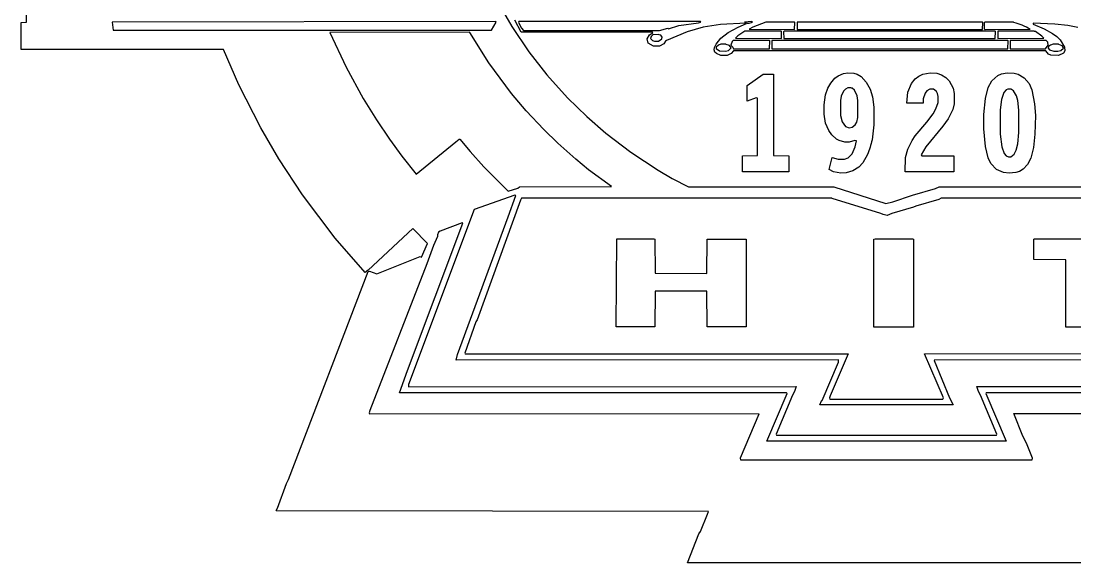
# Model space of a CAD drawing. Extents: x -73 to 20, y -113 to 55.
# Drawn here: x -73.2 to -17.6, y -112.7 to -84.1 of the extents above; entities that cross this region are included whole.
import ezdxf

# ---------------------------------------------------------------- set-up
doc = ezdxf.new("R2010")
doc.units = 0
doc.layers.add('layer1', color=2, linetype='Continuous')

msp = doc.modelspace()

# ---------------------------------------------------------------- linework, layer by layer
for points in [[(-48.104951, -83.066394), (-47.343663, -84.36264), (-46.438349, -85.700037), (-45.491884, -86.913981), (-44.401391, -88.127926), (-43.3932, -89.115541), (-42.385009, -90.000281), (-41.068188, -91.008472), (-39.627915, -91.954937), (-38.887203, -92.387019), (-38.023039, -92.839676), (-30.348441, -92.839676), (-27.611922, -93.70384), (-27.241566, -93.621539), (-26.192224, -93.271758), (-24.97828, -92.921977), (-24.793102, -92.839676), (-16.892175, -92.839676)], [(-17.468284, -84.424366), (-18.003243, -84.32149), (-18.682229, -84.239188), (-19.834447, -84.198038), (-19.834447, -84.239188), (-19.237763, -84.486092), (-18.805681, -84.732996), (-18.579352, -84.897599), (-18.394174, -85.082777), (-18.167846, -85.453133), (-18.14727, -85.658886), (-18.229572, -85.782338), (-18.497051, -85.90579), (-18.887982, -85.885215), (-19.011434, -85.823489), (-19.155461, -85.658886), (-35.636301, -85.658886), (-35.759753, -85.802913), (-35.986081, -85.90579), (-36.315287, -85.90579), (-36.541615, -85.802913), (-36.623916, -85.720612), (-36.665067, -85.59716), (-36.644492, -85.473708), (-36.56219, -85.309105), (-36.315287, -84.9799), (-35.924355, -84.691845), (-35.389397, -84.403791), (-34.957315, -84.218613), (-34.97789, -84.198038), (-36.335862, -84.259764), (-37.241176, -84.403791), (-38.084765, -84.650695), (-39.175257, -85.103352), (-39.236983, -85.144503), (-39.319285, -85.28853), (-39.545613, -85.411982), (-39.874819, -85.411982), (-40.142298, -85.247379), (-40.204024, -85.021051), (-40.080572, -84.815297), (-39.895394, -84.712421), (-39.915969, -84.67127), (-46.849855, -84.67127), (-47.179061, -84.033435)], [(-4.855607, -101.975123), (-25.01943, -101.954547), (-25.060581, -101.995698), (-24.237568, -103.97093), (-24.05239, -104.341285), (-31.089153, -104.341285), (-31.006851, -104.135532), (-30.965701, -104.114957), (-30.101537, -102.077999), (-30.101537, -101.954547), (-50.285935, -101.975123), (-50.203634, -101.687068), (-47.528841, -94.423976), (-47.13791, -93.292333), (-47.13791, -93.292333), (-47.179061, -93.271758), (-49.33947, -94.033045), (-52.796126, -103.271368), (-52.796126, -103.39482), (-32.344248, -103.374245), (-32.426549, -103.641724), (-32.529426, -103.826902), (-33.39359, -105.884435), (-33.373014, -105.946161), (-21.768528, -105.946161), (-21.747953, -105.884435), (-22.612117, -103.826902), (-22.714994, -103.641724), (-22.797295, -103.374245), (-2.324842, -103.374245)], [(-8.312263, -93.436361), (-24.690225, -93.436361), (-24.813677, -93.498087), (-26.027622, -93.847867), (-26.151074, -93.909593), (-27.282717, -94.238798), (-27.529621, -94.341675), (-27.735374, -94.300524), (-27.858826, -94.238798), (-30.430742, -93.456936), (-30.430742, -93.456936), (-30.451318, -93.436361), (-46.82928, -93.436361), (-46.891006, -93.539237), (-49.174868, -99.855864), (-49.236594, -99.95874), (-49.833278, -101.604767), (-49.812703, -101.645917), (-29.587154, -101.645917), (-30.533619, -103.868053), (-30.57477, -103.97093), (-30.554194, -104.032656), (-24.587349, -104.032656), (-24.566773, -103.97093), (-25.554389, -101.645917), (-5.308264, -101.625342)], [(-1.872184, -103.70345), (-22.303487, -103.70345), (-22.324062, -103.744601), (-21.254145, -106.254791), (-33.887398, -106.254791), (-32.81748, -103.744601), (-32.838056, -103.70345), (-53.269358, -103.70345), (-52.857852, -102.530656), (-49.936155, -94.753182), (-49.936155, -94.753182), (-49.95673, -94.732606), (-51.129524, -95.164688), (-51.211825, -95.226414), (-51.273551, -95.370442), (-51.273551, -95.452743), (-51.479305, -95.925976), (-51.829085, -96.893016), (-54.833083, -104.62934), (-54.874234, -104.752792), (-54.853659, -104.814518), (-34.31948, -104.793943), (-34.298904, -104.835093), (-35.28652, -107.160106), (-35.265945, -107.242407), (-19.875598, -107.242407), (-19.855023, -107.160106), (-20.184228, -106.357668), (-20.369406, -105.987312), (-20.842638, -104.793943), (-0.267309, -104.793943)]]:
    msp.add_lwpolyline(points)
for points in [[(-48.166677, -84.136312), (-48.187252, -84.115736), (-68.433376, -84.136312), (-68.392226, -84.568393), (-48.41358, -84.568393), (-48.166677, -84.136312)], [(-37.364628, -84.136312), (-37.385204, -84.115736), (-46.973307, -84.115736), (-46.993883, -84.156887), (-46.82928, -84.465517), (-46.726403, -84.588969), (-39.545613, -84.588969), (-39.113531, -84.465517), (-39.072381, -84.486092), (-38.537422, -84.32149), (-37.48808, -84.177462), (-37.364628, -84.136312)], [(-34.648685, -84.136312), (-34.66926, -84.115736), (-35.060191, -84.136312), (-34.916164, -84.198038), (-34.813287, -84.198038), (-34.648685, -84.136312)], [(-32.405974, -84.156887), (-32.426549, -84.136312), (-33.928548, -84.136312), (-34.628109, -84.403791), (-34.813287, -84.506667), (-32.426549, -84.527243), (-32.405974, -84.156887)], [(-22.488665, -84.156887), (-22.50924, -84.136312), (-32.282522, -84.136312), (-32.282522, -84.527243), (-22.50924, -84.527243), (-22.488665, -84.156887)], [(-49.565799, -84.691845), (-49.586374, -84.67127), (-56.952342, -84.691845), (-56.088179, -86.52305), (-55.182864, -88.169076), (-54.483303, -89.300719), (-53.804317, -90.30891), (-53.145906, -91.214225), (-52.384619, -92.16069), (-50.306511, -90.452938), (-50.121333, -90.30891), (-50.080182, -90.30891), (-49.545224, -90.967321), (-48.825087, -91.769759), (-47.528841, -93.066005), (-47.035033, -92.901402), (-46.932157, -92.839676), (-42.076379, -92.819101), (-43.290323, -91.934362), (-43.969309, -91.378828), (-44.915774, -90.535239), (-45.656486, -89.815103), (-46.582376, -88.827487), (-47.364239, -87.901597), (-48.557608, -86.296721), (-49.565799, -84.691845)], [(-39.566189, -84.815297), (-39.586764, -84.794722), (-39.895394, -84.815297), (-39.998271, -84.897599), (-40.018846, -85.000475), (-39.915969, -85.103352), (-39.813093, -85.144503), (-39.607339, -85.144503), (-39.422161, -85.021051), (-39.401586, -84.938749), (-39.483887, -84.835873), (-39.566189, -84.815297)], [(-33.722795, -85.123927), (-33.74337, -85.103352), (-35.656876, -85.103352), (-35.718602, -85.165078), (-35.780328, -85.350256), (-35.677451, -85.453133), (-35.636301, -85.556009), (-33.74337, -85.556009), (-33.722795, -85.123927)], [(-33.105535, -84.630119), (-33.12611, -84.609544), (-35.039616, -84.609544), (-35.409972, -84.856448), (-35.533424, -84.9799), (-33.105535, -85.000475), (-33.105535, -84.630119)], [(-21.151268, -85.123927), (-21.171844, -85.103352), (-33.619918, -85.103352), (-33.619918, -85.556009), (-21.171844, -85.556009), (-21.151268, -85.123927)], [(-21.809679, -84.630119), (-21.830254, -84.609544), (-32.961508, -84.609544), (-33.002658, -84.650695), (-32.982083, -85.000475), (-21.830254, -85.000475), (-21.809679, -84.630119)], [(-19.752146, -84.630119), (-19.772721, -84.609544), (-21.686227, -84.609544), (-21.686227, -85.000475), (-19.258338, -84.9799), (-19.361215, -84.877023), (-19.710995, -84.630119), (-19.752146, -84.630119)], [(-19.114311, -85.123927), (-19.134886, -85.103352), (-21.048392, -85.103352), (-21.048392, -85.556009), (-19.176037, -85.556009), (-19.032009, -85.350256), (-19.052585, -85.206229), (-19.114311, -85.123927)], [(-36.027232, -85.329681), (-36.047807, -85.309105), (-36.315287, -85.309105), (-36.438739, -85.350256), (-36.56219, -85.453133), (-36.56219, -85.535434), (-36.377013, -85.658886), (-36.068383, -85.679461), (-35.90378, -85.638311), (-35.759753, -85.494283), (-35.862629, -85.370831), (-36.027232, -85.329681)], [(-18.476476, -85.329681), (-18.497051, -85.309105), (-18.76453, -85.309105), (-18.908557, -85.350256), (-19.011434, -85.432557), (-19.032009, -85.514859), (-18.970283, -85.59716), (-18.743955, -85.679461), (-18.517626, -85.679461), (-18.373599, -85.638311), (-18.229572, -85.514859), (-18.291298, -85.391407), (-18.476476, -85.329681)], [(-34.072576, -86.893406), (-33.537617, -86.893406), (-33.537617, -91.173074), (-32.714604, -91.19365), (-32.714604, -92.037238), (-35.163068, -92.037238), (-35.163068, -91.19365), (-34.381206, -91.173074), (-34.381206, -88.148501), (-34.442932, -88.127926), (-34.916164, -88.313104), (-34.916164, -87.49009), (-34.072576, -86.893406)], [(-25.266334, -86.811104), (-24.916554, -86.83168), (-24.66965, -86.913981), (-24.443321, -87.058008), (-24.258143, -87.243186), (-24.05239, -87.634118), (-23.990664, -87.901597), (-23.990664, -88.457131), (-24.072965, -88.745185), (-24.319869, -89.238993), (-24.587349, -89.629925), (-25.492663, -90.720417), (-25.739567, -91.152499), (-25.698416, -91.19365), (-24.011239, -91.19365), (-24.011239, -92.037238), (-26.583156, -92.037238), (-26.56258, -91.275951), (-26.439128, -90.843869), (-26.2128, -90.391212), (-26.048197, -90.144308), (-25.430937, -89.424171), (-25.101732, -88.971514), (-24.957704, -88.72461), (-24.834252, -88.374829), (-24.834252, -88.0662), (-24.875403, -87.901597), (-24.937129, -87.79872), (-25.081156, -87.675268), (-25.28691, -87.675268), (-25.430937, -87.75757), (-25.533814, -87.881022), (-25.63669, -88.189652), (-25.63669, -88.41598), (-26.500854, -88.41598), (-26.439128, -87.839871), (-26.25395, -87.387214), (-26.048197, -87.14031), (-25.863019, -86.996282), (-25.657266, -86.893406), (-25.266334, -86.811104)], [(-21.192419, -86.811104), (-20.822063, -86.83168), (-20.61631, -86.893406), (-20.30768, -87.078584), (-20.040201, -87.387214), (-19.896173, -87.716419), (-19.752146, -88.457131), (-19.710995, -89.074391), (-19.731571, -90.062007), (-19.813872, -90.761568), (-19.957899, -91.317102), (-20.122502, -91.646307), (-20.348831, -91.893211), (-20.554584, -92.016663), (-20.739762, -92.078389), (-21.089542, -92.11954), (-21.398172, -92.078389), (-21.768528, -91.913786), (-22.056583, -91.605156), (-22.20061, -91.296526), (-22.344638, -90.699842), (-22.426939, -89.773952), (-22.426939, -89.012665), (-22.344638, -88.169076), (-22.20061, -87.592967), (-22.015432, -87.243186), (-21.686227, -86.955132), (-21.501049, -86.87283), (-21.192419, -86.811104)], [(-29.422551, -87.634118), (-29.443126, -87.613542), (-29.607729, -87.613542), (-29.731181, -87.675268), (-29.834058, -87.778145), (-29.95751, -88.045624), (-29.99866, -88.271953), (-29.99866, -89.074391), (-29.916359, -89.403596), (-29.731181, -89.6505), (-29.546003, -89.712226), (-29.3814, -89.691651), (-29.216798, -89.568199), (-29.134496, -89.424171), (-29.07277, -89.177267), (-29.07277, -88.271953), (-29.113921, -88.025049), (-29.257948, -87.736994), (-29.3814, -87.634118), (-29.422551, -87.634118)], [(-20.96609, -87.695844), (-20.986666, -87.675268), (-21.171844, -87.675268), (-21.254145, -87.716419), (-21.377597, -87.860446), (-21.501049, -88.230802), (-21.562775, -88.765761), (-21.562775, -90.062007), (-21.480474, -90.720417), (-21.357022, -91.070198), (-21.254145, -91.19365), (-21.130693, -91.255376), (-21.007241, -91.255376), (-20.822063, -91.111348), (-20.719187, -90.905595), (-20.636885, -90.555814), (-20.575159, -89.95913), (-20.575159, -88.786336), (-20.636885, -88.271953), (-20.698611, -88.025049), (-20.863214, -87.75757), (-20.96609, -87.695844)], [(-41.8089, -95.576195), (-39.854243, -95.576195), (-39.792517, -95.59677), (-39.771942, -97.386824), (-37.055998, -97.407399), (-37.035423, -95.59677), (-34.97789, -95.59677), (-34.97789, -100.226219), (-37.035423, -100.226219), (-37.055998, -98.333289), (-39.771942, -98.333289), (-39.792517, -100.226219), (-41.829475, -100.226219), (-41.8089, -95.576195)], [(-28.167456, -95.576195), (-26.192224, -95.576195), (-26.151074, -95.59677), (-26.151074, -100.246795), (-28.229182, -100.246795), (-28.229182, -95.59677), (-28.167456, -95.576195)], [(-19.752146, -95.576195), (-14.40256, -95.576195), (-14.381985, -96.666687), (-16.048587, -96.687263), (-16.048587, -100.246795), (-18.10612, -100.246795), (-18.10612, -96.687263), (-19.793297, -96.666687), (-19.793297, -95.59677), (-19.752146, -95.576195)]]:
    msp.add_lwpolyline(points, close=True)
msp.add_lwpolyline([(-20.842638, -84.156887), (-20.863214, -84.136312), (-22.365213, -84.136312), (-22.406364, -84.177462), (-22.406364, -84.486092), (-22.365213, -84.527243), (-19.978475, -84.506667, 0.053866), (-20.842638, -84.156887)], format="xyb", close=True)
msp.add_lwpolyline([(-29.607729, -86.811104), (-29.299099, -86.83168), (-29.113921, -86.893406), (-28.908168, -87.016858), (-28.640689, -87.304912), (-28.434935, -87.675268), (-28.311483, -88.086775), (-28.229182, -88.621733), (-28.229182, -89.568199), (-28.332059, -90.350061, -0.051941), (-28.578963, -91.131924), (-28.825866, -91.564006), (-29.03162, -91.790334), (-29.34025, -91.996088), (-29.69003, -92.098964), (-29.978085, -92.11954), (-30.369016, -92.037238), (-30.595345, -91.913786), (-30.430742, -91.275951), (-30.122112, -91.378828), (-29.792907, -91.378828), (-29.587154, -91.296526), (-29.3814, -91.090773), (-29.216798, -90.720417), (-29.155072, -90.411787), (-29.237373, -90.391212), (-29.546003, -90.473513), (-29.772332, -90.473513), (-30.060386, -90.391212), (-30.204414, -90.30891), (-30.451318, -90.082582), (-30.61592, -89.856253), (-30.780523, -89.465322), (-30.862824, -88.992089), (-30.862824, -88.498281), (-30.780523, -87.983898), (-30.657071, -87.634118), (-30.513044, -87.366638), (-30.286715, -87.099159), (-30.122112, -86.975707), (-29.834058, -86.852255), (-29.607729, -86.811104)], format="xyb")
at = {"layer": 'layer1'}
msp.add_lwpolyline([(-15.843741, -112.681466), (-38.079411, -112.681466), (-37.474675, -111.146368), (-37.381638, -111.030073), (-37.009493, -110.09971), (-36.962975, -109.960155), (-59.756862, -109.936896), (-59.780121, -109.913637), (-59.710344, -109.797342), (-59.245163, -108.494834), (-59.128868, -108.285502), (-54.918976, -97.307222), (-54.849199, -97.283963), (-54.477054, -97.423517), (-52.174406, -96.516414), (-52.104629, -96.539673), (-51.802261, -95.818642), (-52.56981, -95.027833), (-54.918976, -97.237445), (-55.08179, -97.35374), (-56.663406, -95.539533), (-58.384577, -93.260144), (-59.640567, -91.352901), (-60.594189, -89.724766), (-61.757142, -87.445377), (-62.57121, -85.584652), (-73.247122, -85.584652), (-73.247122, -84.165848), (-72.968013, -84.142589), (-72.968013, -76.653169)], dxfattribs=at)

doc.saveas('drawing.dxf')
